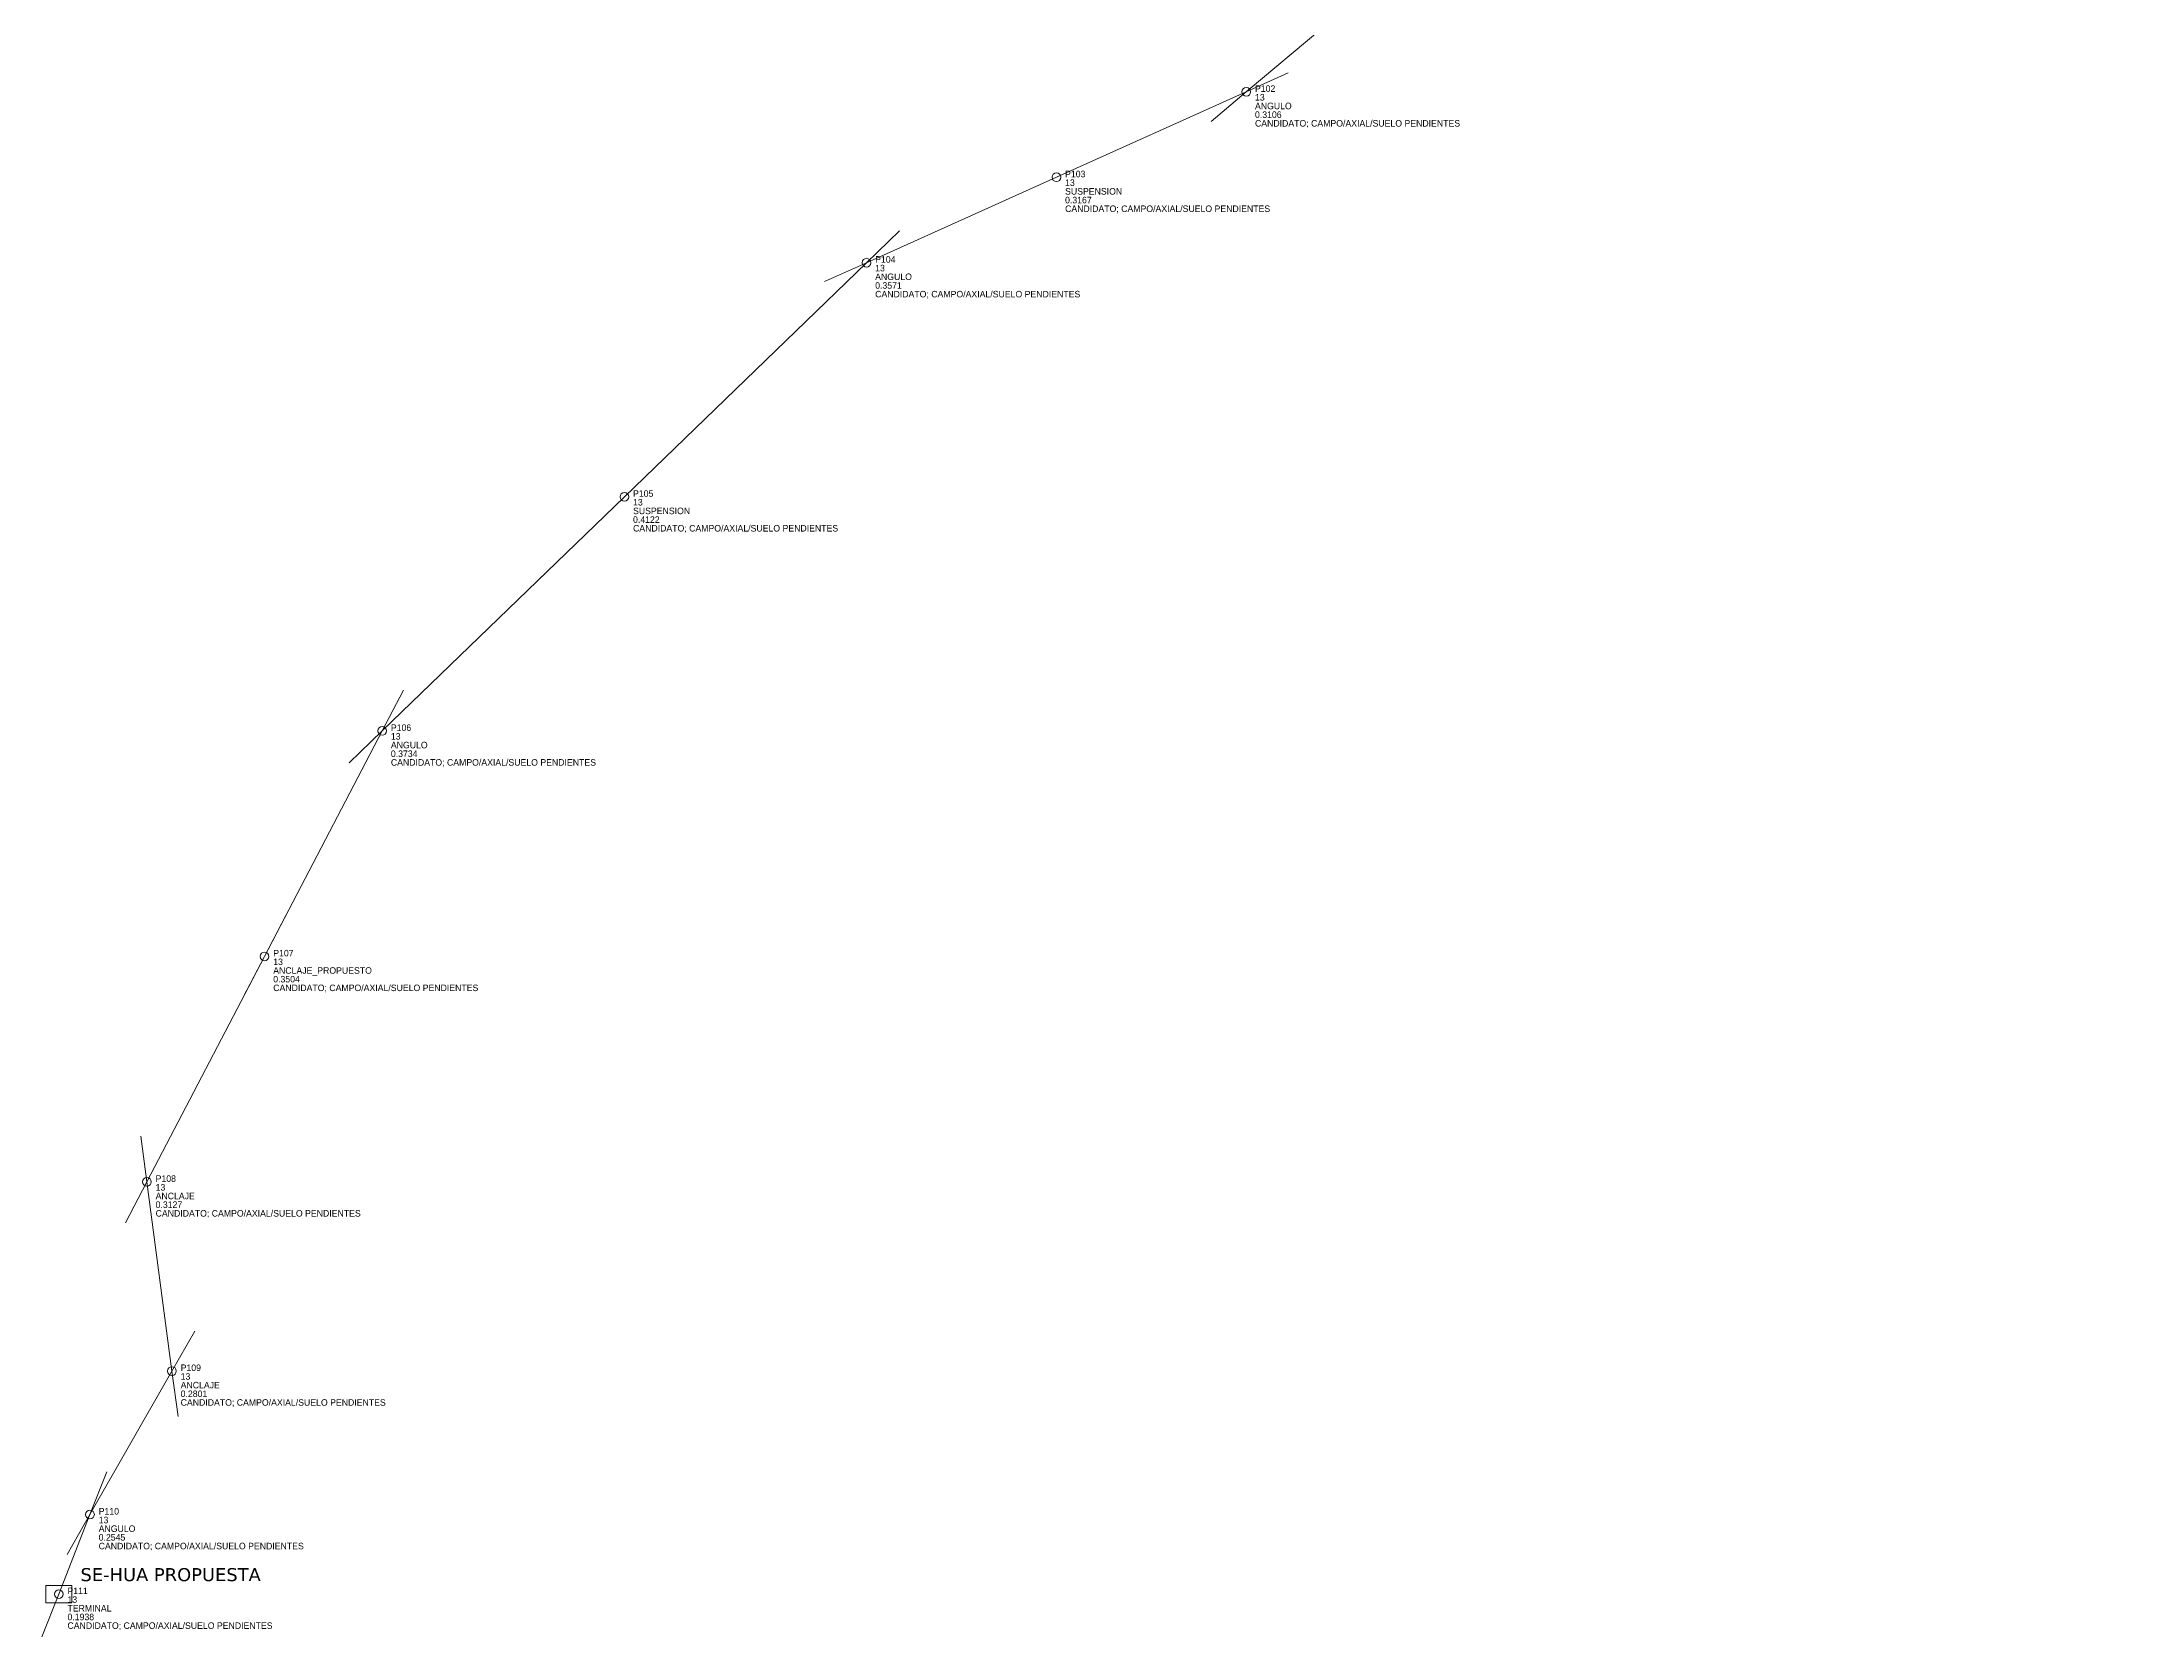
# Model space of a CAD drawing. Header units: metres. Extents: x 423941 to 425824, y 8430942 to 8436658.
# Drawn here: x 423941.3 to 424425.2, y 8430942 to 8431309.5 of the extents above; entities that cross this region are included whole.
import ezdxf

# ---------------------------------------------------------------- set-up
doc = ezdxf.new("R2010")
doc.units = ezdxf.units.M
for name, color, linetype, lineweight, true_color in [('EJE', 7, 'Continuous', 18, 0x087f8c), ('POSTES', 7, 'Continuous', 13, 0x244c65), ('RETENIDA', 7, 'Continuous', 13, 0xa77738), ('TEXTO', 7, 'Continuous', 13, 0x163b55)]:
    doc.layers.add(name, color=color, linetype=linetype, lineweight=lineweight, true_color=true_color)
doc.styles.add('LP-TEXTO', font='DejaVuSans.ttf')

# ---------------------------------------------------------------- blocks, each defined once
blk = doc.blocks.new('LP_POSTE_R02')
at = {"layer": 'POSTES'}
blk.add_circle((0, 0), 1, dxfattribs=at)
for tag, p in [('ID', (2, 0)), ('TIPO', (2, -4)), ('POSTE_M', (2, -2)), ('DC', (2, -6)), ('ESTADO', (2, -8))]:
    blk.add_attdef(tag, p, '', height=1.5)

msp = doc.modelspace()

# ---------------------------------------------------------------- linework, layer by layer
at = {"layer": 'EJE'}
msp.add_lwpolyline([(424425.23, 8431688.41), (424397.89, 8431622.05), (424370.56, 8431555.7), (424343.23, 8431489.34), (424315.9, 8431422.99), (424288.57, 8431356.64), (424253.7, 8431327.34), (424218.84, 8431298.05), (424175.08, 8431278.37), (424131.32, 8431258.69), (424075.53, 8431204.74), (424019.73, 8431150.79), (423992.62, 8431098.84), (423965.52, 8431046.88), (423971.29, 8431003.3), (423952.4, 8430970.22), (423945.21, 8430951.88)], dxfattribs=at)
at = {"layer": 'POSTES'}
msp.add_lwpolyline([(423942.21, 8430949.88), (423948.21, 8430949.88), (423948.21, 8430953.88), (423942.21, 8430953.88)], close=True, dxfattribs=at)
at = {"layer": 'RETENIDA'}
for points in [[(424218.84, 8431298.05), (424228.5, 8431302.4)], [(424218.84, 8431298.05), (424210.72, 8431291.24)], [(424131.32, 8431258.69), (424138.94, 8431266.06)], [(424131.32, 8431258.69), (424121.66, 8431254.35)], [(424019.73, 8431150.79), (424024.63, 8431160.19)], [(424019.73, 8431150.79), (424012.11, 8431143.42)], [(423992.62, 8431098.84), (423997.53, 8431108.23)], [(423992.62, 8431098.84), (423987.72, 8431089.44)], [(423965.52, 8431046.88), (423964.12, 8431057.39)], [(423965.52, 8431046.88), (423960.61, 8431037.48)], [(423971.29, 8431003.3), (423976.55, 8431012.51)], [(423971.29, 8431003.3), (423972.68, 8430992.79)], [(423952.4, 8430970.22), (423956.27, 8430980.09)], [(423952.4, 8430970.22), (423947.14, 8430961.02)], [(423945.21, 8430951.88), (423941.34, 8430942.01)]]:
    msp.add_lwpolyline(points, dxfattribs=at)

# ---------------------------------------------------------------- block references
at = {"layer": 'POSTES'}
for p, values in [((424218.84, 8431298.05), {'ID': 'P102', 'POSTE_M': '13', 'TIPO': 'ANGULO', 'DC': '0.3106', 'ESTADO': 'CANDIDATO; CAMPO/AXIAL/SUELO PENDIENTES'}), ((424175.08, 8431278.37), {'ID': 'P103', 'POSTE_M': '13', 'TIPO': 'SUSPENSION', 'DC': '0.3167', 'ESTADO': 'CANDIDATO; CAMPO/AXIAL/SUELO PENDIENTES'}), ((424131.32, 8431258.69), {'ID': 'P104', 'POSTE_M': '13', 'TIPO': 'ANGULO', 'DC': '0.3571', 'ESTADO': 'CANDIDATO; CAMPO/AXIAL/SUELO PENDIENTES'}), ((424075.53, 8431204.74), {'ID': 'P105', 'POSTE_M': '13', 'TIPO': 'SUSPENSION', 'DC': '0.4122', 'ESTADO': 'CANDIDATO; CAMPO/AXIAL/SUELO PENDIENTES'}), ((424019.73, 8431150.79), {'ID': 'P106', 'POSTE_M': '13', 'TIPO': 'ANGULO', 'DC': '0.3734', 'ESTADO': 'CANDIDATO; CAMPO/AXIAL/SUELO PENDIENTES'}), ((423992.62, 8431098.84), {'ID': 'P107', 'POSTE_M': '13', 'TIPO': 'ANCLAJE_PROPUESTO', 'DC': '0.3504', 'ESTADO': 'CANDIDATO; CAMPO/AXIAL/SUELO PENDIENTES'}), ((423965.52, 8431046.88), {'ID': 'P108', 'POSTE_M': '13', 'TIPO': 'ANCLAJE', 'DC': '0.3127', 'ESTADO': 'CANDIDATO; CAMPO/AXIAL/SUELO PENDIENTES'}), ((423971.29, 8431003.3), {'ID': 'P109', 'POSTE_M': '13', 'TIPO': 'ANCLAJE', 'DC': '0.2801', 'ESTADO': 'CANDIDATO; CAMPO/AXIAL/SUELO PENDIENTES'}), ((423952.4, 8430970.22), {'ID': 'P110', 'POSTE_M': '13', 'TIPO': 'ANGULO', 'DC': '0.2545', 'ESTADO': 'CANDIDATO; CAMPO/AXIAL/SUELO PENDIENTES'}), ((423945.21, 8430951.88), {'ID': 'P111', 'POSTE_M': '13', 'TIPO': 'TERMINAL', 'DC': '0.1938', 'ESTADO': 'CANDIDATO; CAMPO/AXIAL/SUELO PENDIENTES'})]:
    msp.add_blockref('LP_POSTE_R02', p, dxfattribs=at).add_auto_attribs(values)

# ---------------------------------------------------------------- texts
at = {"layer": 'TEXTO', "style": 'LP-TEXTO'}
msp.add_text('SE-HUA PROPUESTA', height=3, dxfattribs=at).set_placement((423950.21, 8430954.88))

doc.saveas('drawing.dxf')
